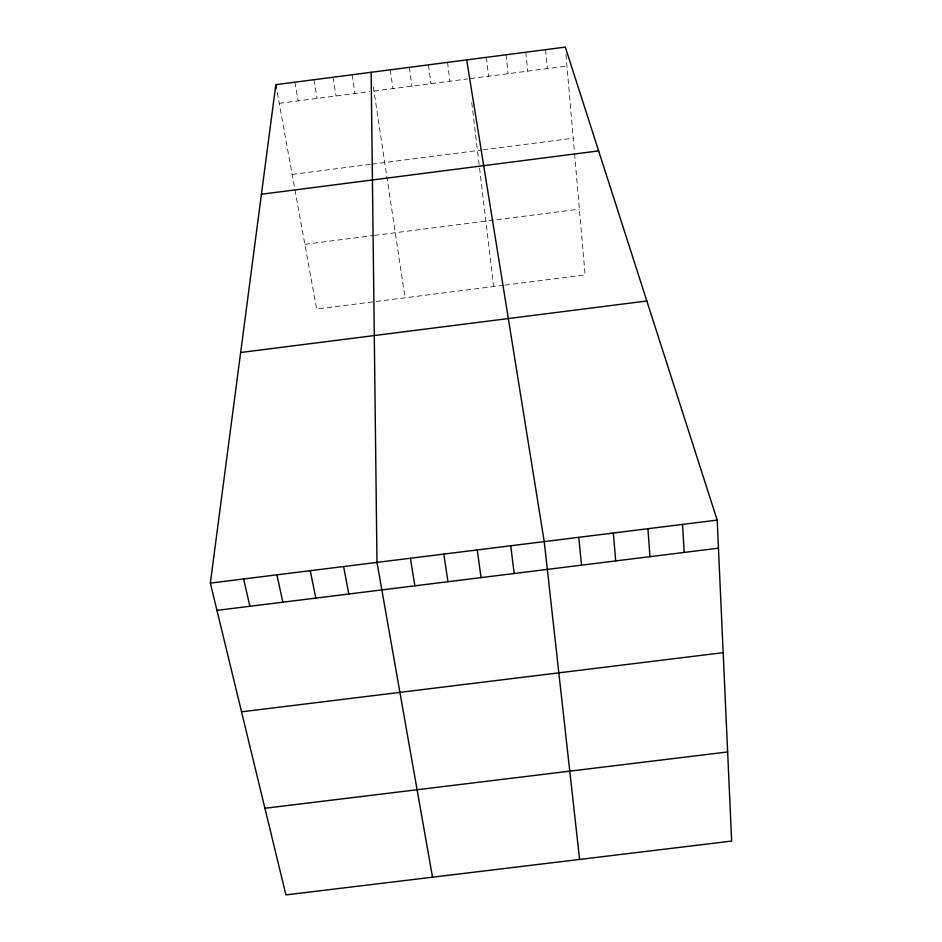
<?xml version="1.0" encoding="UTF-8"?>
<svg xmlns="http://www.w3.org/2000/svg" width="942" height="942" viewBox="0 0 942 942"><rect width="100%" height="100%" fill="white"/><g stroke="black" fill="none" stroke-linecap="round" stroke-linejoin="round"><path stroke-width="0.71" stroke-dasharray="4.71 3.53" d="M279.221 103.337L369.594 91.633M373.974 91.056L467.562 78.94M470.317 78.586L566.954 66.07M292.15 174.423L370.465 164.344M371.89 164.155L481.562 150.037M482.928 149.86L573.231 138.239M304.867 244.284L372.997 235.571M374.398 235.394L579.389 209.159M503.487 285.285L316.642 309.047L276.347 87.535M504.9 285.096L585.1 274.899L574.479 152.698M294.87 82.189L298.155 100.876M313.933 79.717L317.101 98.427M332.997 77.244L336.047 95.978M352.072 74.771L355.004 93.517M373.315 86.735L405.06 297.802M390.235 69.814L392.944 88.607M409.334 67.341L411.925 86.146M428.445 64.857L430.918 83.685M447.556 62.372L449.911 81.224M471.754 102.584L493.643 286.533M486.39 57.344L488.509 76.231M506.101 54.777L508.115 73.688M525.824 52.222L527.72 71.145M545.559 49.667L547.337 68.601M565.942 54.389L574.361 151.25"/><path stroke-width="1.41" d="M210.349 583.11L275.829 84.662L565.306 47.1L717.192 520.102L731.651 841.076L285.921 894.9L210.349 583.11L717.192 520.102M261.429 194.24L598.641 150.885M240.646 352.508L646.836 300.993M216.954 610.357L718.463 548.173M241.541 711.822L723.162 652.665M264.926 808.271L727.636 751.94M243.625 578.977L249.877 606.271M276.936 574.844L282.835 602.185M310.259 570.699L315.817 598.099M343.606 566.554L348.811 594.002M275.829 84.662L276.347 87.535M432.519 877.19L376.988 562.398L371.148 72.287M410.382 558.253L414.892 585.806M466.679 59.899L544.229 541.615L579.601 859.434M443.812 554.096L447.956 581.709M477.264 549.94L481.056 577.611M510.729 545.771L514.179 573.501M578.777 537.317L581.497 565.153M613.336 533.019L615.703 560.914M647.931 528.721L649.933 556.663M682.55 524.411L684.175 552.424"/></g></svg>
